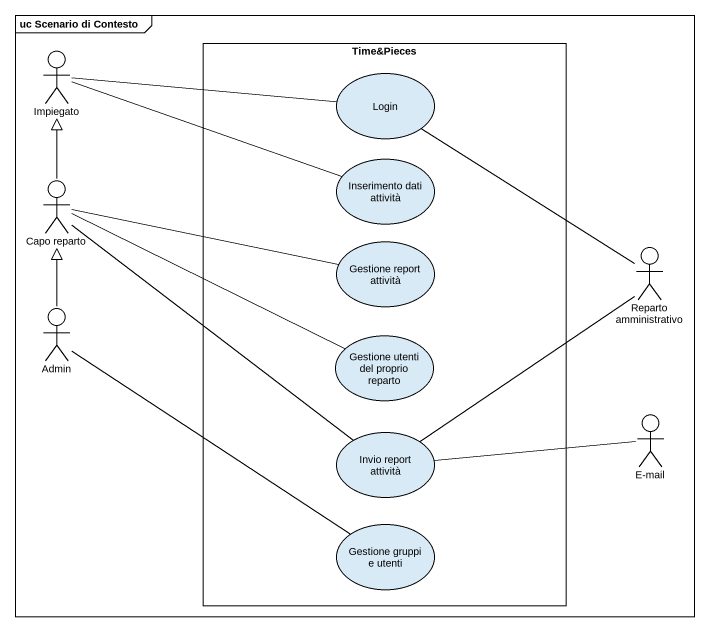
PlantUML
@startuml
mainframe uc Scenario di Contesto
actor Impiegato
rectangle "Time&Pieces" as Time_Pieces {
  usecase Login
  usecase "Inserimento dati attività" as Inserimento_dati_attività
  usecase "Gestione report attività" as Gestione_report_attività
  usecase "Gestione utenti del proprio reparto" as Gestione_utenti_del_proprio
  usecase "Invio report attività" as Invio_report_attività
  usecase "Gestione gruppi e utenti" as Gestione_gruppi_e_utenti
}
actor "Capo reparto" as Capo_reparto
actor "Reparto amministrativo" as Reparto_amministrativo
actor Admin
actor "E-mail" as E_mail
Impiegato -right- Login
Impiegato -right- Inserimento_dati_attività
Capo_reparto -up-|> Impiegato
Capo_reparto -right- Gestione_report_attività
Capo_reparto -right- Gestione_utenti_del_proprio
Capo_reparto -- Invio_report_attività
Reparto_amministrativo -up- Login
Admin -up-|> Capo_reparto
Admin -- Gestione_gruppi_e_utenti
Invio_report_attività -up- Reparto_amministrativo
Invio_report_attività -right- E_mail
@enduml
